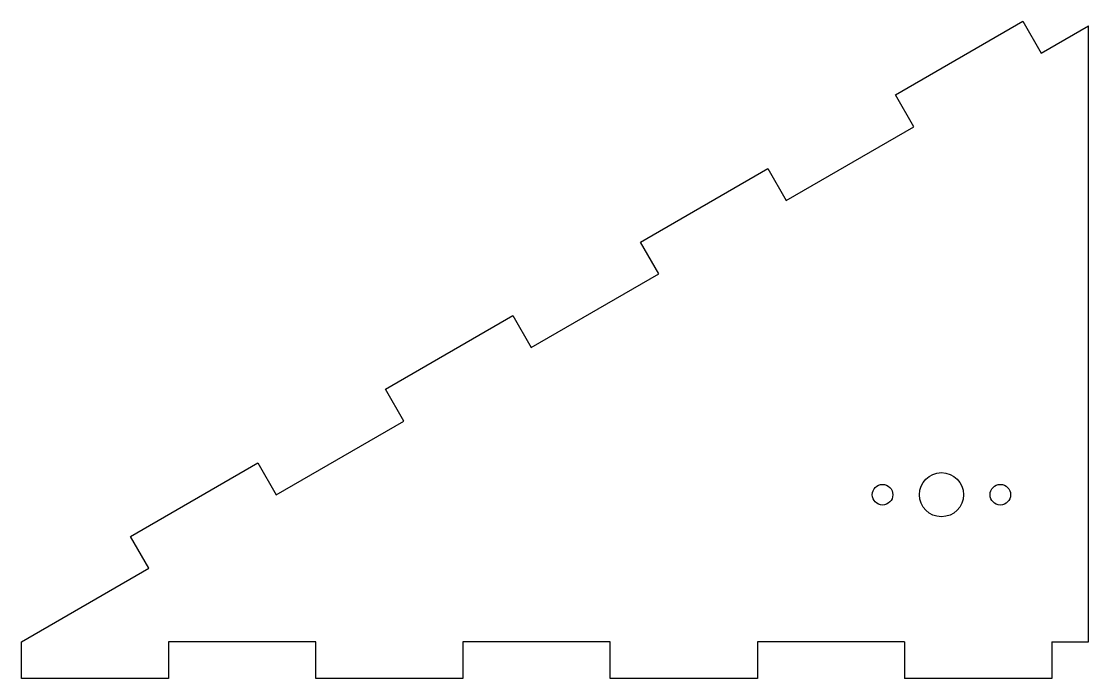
# Model space of a CAD drawing. Extents: x -1.13 to 2.5, y 0 to 2.23.
import ezdxf

# ---------------------------------------------------------------- set-up
doc = ezdxf.new("R2010")
doc.units = 0
doc.header["$MEASUREMENT"] = 0
doc.layers.add('VISIBLE', color=7, linetype='CONTINUOUS')

msp = doc.modelspace()

# ---------------------------------------------------------------- linework, layer by layer
at = {"layer": 'VISIBLE'}
for p, q in [((1.8436, 1.9833, 1.375), (2.2766, 2.2333, 1.375)), ((2.2766, 2.2333, 1.375), (2.3391, 2.125, 1.375)), ((2.3391, 2.125, 1.375), (2.5, 2.2179, 1.375)), ((2.5, 0.125, 1.375), (2.5, 2.2179, 1.375)), ((1.9061, 1.875, 1.375), (1.8436, 1.9833, 1.375)), ((1.4731, 1.625, 1.375), (1.9061, 1.875, 1.375)), ((0.9776, 1.4833, 1.375), (1.4106, 1.7333, 1.375)), ((1.4106, 1.7333, 1.375), (1.4731, 1.625, 1.375)), ((1.0401, 1.375, 1.375), (0.9776, 1.4833, 1.375)), ((0.6071, 1.125, 1.375), (1.0401, 1.375, 1.375)), ((0.1115, 0.9833, 1.375), (0.5446, 1.2333, 1.375)), ((0.5446, 1.2333, 1.375), (0.6071, 1.125, 1.375)), ((0.174, 0.875, 1.375), (0.1115, 0.9833, 1.375)), ((-0.259, 0.625, 1.375), (0.174, 0.875, 1.375)), ((-0.7545, 0.4833, 1.375), (-0.3215, 0.7333, 1.375)), ((-0.3215, 0.7333, 1.375), (-0.259, 0.625, 1.375)), ((-0.692, 0.375, 1.375), (-0.7545, 0.4833, 1.375)), ((-1.125, 0.125, 1.375), (-0.692, 0.375, 1.375)), ((-1.125, 0, 1.375), (-1.125, 0.125, 1.375)), ((-0.625, 0.125, 1.375), (-0.625, 0, 1.375)), ((-0.125, 0.125, 1.375), (-0.625, 0.125, 1.375)), ((-0.125, 0, 1.375), (-0.125, 0.125, 1.375)), ((0.375, 0.125, 1.375), (0.375, 0, 1.375)), ((0.875, 0.125, 1.375), (0.375, 0.125, 1.375)), ((0.875, 0, 1.375), (0.875, 0.125, 1.375)), ((1.875, 0.125, 1.375), (1.375, 0.125, 1.375)), ((1.375, 0.125, 1.375), (1.375, 0, 1.375)), ((1.875, 0.125, 1.375), (1.875, 0, 1.375)), ((2.375, 0.125, 1.375), (2.375, 0, 1.375)), ((2.375, 0.125, 1.375), (2.5, 0.125, 1.375)), ((-0.625, 0, 1.375), (-1.125, 0, 1.375)), ((0.375, 0, 1.375), (-0.125, 0, 1.375)), ((1.375, 0, 1.375), (0.875, 0, 1.375)), ((2.375, 0, 1.375), (1.875, 0, 1.375))]:
    msp.add_line(p, q, dxfattribs=at)
for centre, radius in [((2, 0.625, 1.375), 0.075), ((1.8, 0.625, 1.375), 0.035), ((2.2, 0.625, 1.375), 0.035)]:
    msp.add_circle(centre, radius, dxfattribs=at)

doc.saveas('drawing.dxf')
